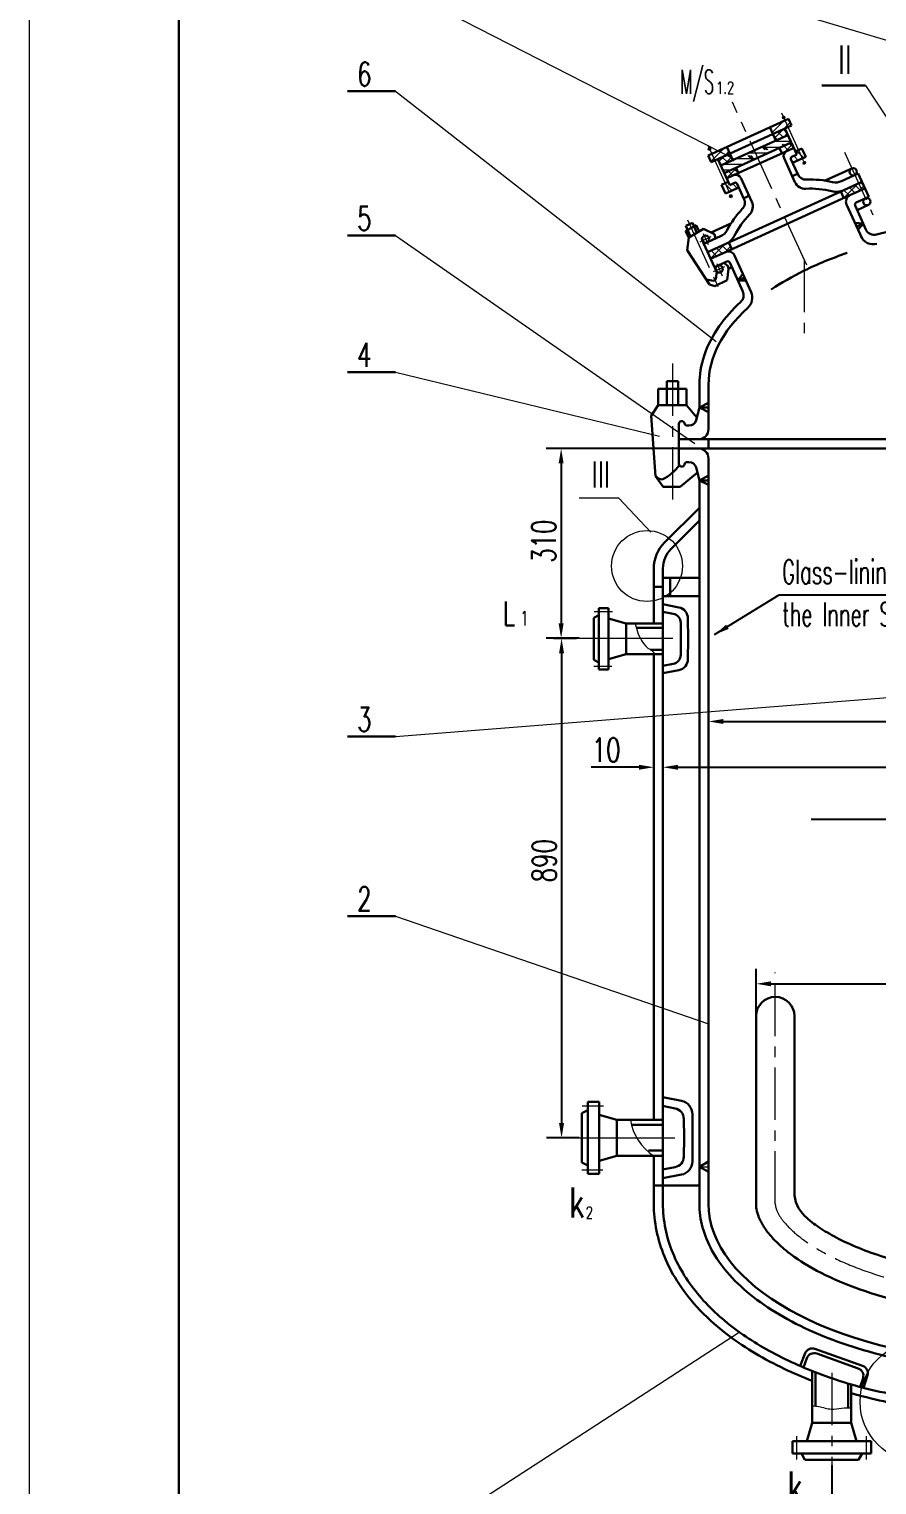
# Model space of a CAD drawing. Extents: x 0 to 594, y 0 to 841.
# Drawn here: x 0 to 141.7, y 453 to 696.2 of the extents above; entities that cross this region are included whole.
import ezdxf

# ---------------------------------------------------------------- set-up
doc = ezdxf.new("R2010")
doc.units = 0
doc.header["$LTSCALE"] = 7
doc.header["$MEASUREMENT"] = 0
for name, pattern in [('CENTER', [2, 1.25, -0.25, 0.25, -0.25]), ('CENTERX2', [101.6, 63.5, -12.7, 12.7, -12.7]), ('DASHED', [0.75, 0.5, -0.25])]:
    doc.linetypes.add(name, pattern=pattern)
doc.layers.get('0').update_dxf_attribs({"linetype": 'CONTINUOUS', "lineweight": 30})
doc.layers.get('DEFPOINTS').update_dxf_attribs({"color": 2, "linetype": 'DASHED', "lineweight": 13})
for name, color, linetype, lineweight in [('CEN', 1, 'CENTER', 13), ('DIM', 4, 'CONTINUOUS', 13), ('FULL', 7, 'CONTINUOUS', 30), ('MAIN', 7, 'CONTINUOUS', 30), ('THIN', 3, 'CONTINUOUS', 13), ('斜线', 6, 'CONTINUOUS', 13)]:
    doc.layers.add(name, color=color, linetype=linetype, lineweight=lineweight)
doc.styles.add('HZ3', font='romans.shx', dxfattribs={"width": 0.7, "height": 3, "bigfont": 'hztxt.shx'})
doc.styles.add('HZ4', font='romans.shx', dxfattribs={"width": 0.7, "height": 4, "bigfont": 'hztxt.shx'})
doc.styles.add('HZ5', font='romans.shx', dxfattribs={"width": 0.7, "height": 5, "bigfont": 'hztxt.shx'})
doc.styles.add('HZ6', font='romans.shx', dxfattribs={"width": 0.7, "height": 6, "bigfont": 'hztxt.shx'})
doc.styles.add('RMO3', font='romans.shx', dxfattribs={"width": 0.7, "height": 3})
doc.styles.add('RMO4', font='romans.shx', dxfattribs={"width": 0.7, "height": 4})
doc.styles.get("Standard").update_dxf_attribs({"font": 'SIMFANG.TTF', "width": 0.7, "height": 6})
doc.dimstyles.get("Standard").update_dxf_attribs({"dimtxt": 0.18, "dimasz": 0.18, "dimexe": 0.18, "dimexo": 0.0625, "dimgap": 0.09, "dimtad": 0, "dimtih": 1, "dimtoh": 1, "dimdec": 4, "dimzin": 0, "dimdsep": 46, "dimtxsty": 'Standard', "dimcen": 0.09, "dimadec": 0, "dimazin": 0, "dimtfac": 1, "dimtdec": 4, "dimtofl": 0, "dimtmove": 0, "dimatfit": 3, "dimfxl": 0, "dimtolj": 1, "dimtzin": 0, "dimarcsym": 0})

# ---------------------------------------------------------------- blocks, each defined once
blk = doc.blocks.new('*D29')
at = {"layer": 'DEFPOINTS', "color": 0}
for p in [(105.92, 580.74), (227.82, 580.74), (227.82, 572.91)]:
    blk.add_point(p, dxfattribs=at)
at = {"layer": 'DIM', "color": 0, "lineweight": -2}
for p, q in [((105.92, 580.68), (105.92, 570.41)), ((227.82, 580.68), (227.82, 570.41)), ((108.42, 572.91), (225.32, 572.91))]:
    blk.add_line(p, q, dxfattribs=at)
at = {"layer": 'DIM', "color": 0}
for points in [[(108.42, 573.32), (108.42, 572.49), (105.92, 572.91)], [(225.32, 573.32), (225.32, 572.49), (227.82, 572.91)]]:
    blk.add_solid(points, dxfattribs=at)
at = {"layer": 'DIM', "color": 0, "insert": (179.5, 575.81), "char_height": 4, "attachment_point": 5, "style": 'RMO4'}
blk.add_mtext('\\A1;%%c1600', dxfattribs=at)
blk = doc.blocks.new('*D30')
at = {"layer": 'DEFPOINTS', "color": 0}
for p in [(104.4, 572.91), (105.92, 573.58), (105.92, 572.91)]:
    blk.add_point(p, dxfattribs=at)
at = {"layer": 'DIM', "color": 0, "lineweight": -2}
for p, q in [((104.4, 572.97), (104.4, 575.41)), ((101.9, 572.91), (93.92, 572.91)), ((105.92, 573.52), (105.92, 570.41)), ((108.42, 572.91), (110.92, 572.91))]:
    blk.add_line(p, q, dxfattribs=at)
at = {"layer": 'DIM', "color": 0}
for points in [[(101.9, 573.32), (101.9, 572.49), (104.4, 572.91)], [(108.42, 573.32), (108.42, 572.49), (105.92, 572.91)]]:
    blk.add_solid(points, dxfattribs=at)
at = {"layer": 'DIM', "color": 0, "insert": (96.43, 575.81), "char_height": 4, "attachment_point": 5, "style": 'RMO4'}
blk.add_mtext('\\A1;10', dxfattribs=at)
blk = doc.blocks.new('*D32')
at = {"layer": 'DEFPOINTS', "color": 0}
for p in [(108.59, 626.17), (88.91, 594.45), (92, 594.45)]:
    blk.add_point(p, dxfattribs=at)
at = {"layer": 'DIM', "color": 0, "lineweight": -2}
for p, q in [((108.52, 626.17), (86.41, 626.17)), ((88.91, 623.67), (88.91, 596.95)), ((91.93, 594.45), (86.41, 594.45))]:
    blk.add_line(p, q, dxfattribs=at)
at = {"layer": 'DIM', "color": 0}
for points in [[(88.49, 623.67), (89.32, 623.67), (88.91, 626.17)], [(88.49, 596.95), (89.32, 596.95), (88.91, 594.45)]]:
    blk.add_solid(points, dxfattribs=at)
at = {"layer": 'DIM', "color": 0, "insert": (86.01, 610.67), "char_height": 4, "attachment_point": 5, "rotation": 90, "style": 'RMO4'}
blk.add_mtext('\\A1;310', dxfattribs=at)
blk = doc.blocks.new('*D53')
at = {"layer": 'DEFPOINTS', "color": 0}
for p in [(113.54, 582.01), (220.2, 582.01), (220.2, 580.56)]:
    blk.add_point(p, dxfattribs=at)
at = {"layer": 'DIM', "color": 0, "lineweight": -2}
for p, q in [((113.54, 581.94), (113.54, 578.06)), ((220.2, 581.94), (220.2, 578.06)), ((116.04, 580.56), (217.7, 580.56))]:
    blk.add_line(p, q, dxfattribs=at)
at = {"layer": 'DIM', "color": 0}
for points in [[(116.04, 580.97), (116.04, 580.14), (113.54, 580.56)], [(217.7, 580.97), (217.7, 580.14), (220.2, 580.56)]]:
    blk.add_solid(points, dxfattribs=at)
at = {"layer": 'DIM', "color": 0, "insert": (179.92, 583.46), "char_height": 4, "attachment_point": 5, "style": 'RMO4'}
blk.add_mtext('\\A1;%%c1450', dxfattribs=at)
blk = doc.blocks.new('*D56')
at = {"layer": 'DEFPOINTS', "color": 0}
for p in [(212.25, 536.73), (121.49, 527.95), (212.25, 527.95)]:
    blk.add_point(p, dxfattribs=at)
at = {"layer": 'DIM', "color": 0, "lineweight": -2}
for p, q in [((121.49, 528.02), (121.49, 539.23)), ((212.25, 528.02), (212.25, 539.23)), ((123.99, 536.73), (209.75, 536.73))]:
    blk.add_line(p, q, dxfattribs=at)
at = {"layer": 'DIM', "color": 0}
for points in [[(123.99, 537.14), (123.99, 536.31), (121.49, 536.73)], [(209.75, 537.14), (209.75, 536.31), (212.25, 536.73)]]:
    blk.add_solid(points, dxfattribs=at)
at = {"layer": 'DIM', "color": 0, "insert": (177.06, 539.63), "char_height": 4, "attachment_point": 5, "style": 'RMO4'}
blk.add_mtext('\\A1;1180', dxfattribs=at)
blk = doc.blocks.new('*D113')
at = {"layer": 'DEFPOINTS', "color": 0}
for p in [(87.56, 594.45), (88.98, 511), (92, 511)]:
    blk.add_point(p, dxfattribs=at)
at = {"layer": 'DIM', "color": 0, "lineweight": -2}
for p, q in [((87.62, 594.45), (91.48, 594.45)), ((88.98, 591.95), (88.98, 513.5)), ((91.93, 511), (86.48, 511))]:
    blk.add_line(p, q, dxfattribs=at)
at = {"layer": 'DIM', "color": 0}
for points in [[(88.56, 591.95), (89.4, 591.95), (88.98, 594.45)], [(88.56, 513.5), (89.4, 513.5), (88.98, 511)]]:
    blk.add_solid(points, dxfattribs=at)
at = {"layer": 'DIM', "color": 0, "insert": (86.08, 557.3), "char_height": 4, "attachment_point": 5, "rotation": 90, "style": 'RMO4'}
blk.add_mtext('\\A1;890', dxfattribs=at)
blk = doc.blocks.new('*D114')
at = {"layer": 'DEFPOINTS', "color": 0}
for p in [(134.12, 456.37), (166.87, 450.13), (134.12, 449.77)]:
    blk.add_point(p, dxfattribs=at)
at = {"layer": 'DIM', "color": 0, "lineweight": -2}
for p, q in [((134.12, 456.3), (134.12, 447.27)), ((166.87, 450.07), (166.87, 447.27)), ((164.37, 449.77), (136.62, 449.77))]:
    blk.add_line(p, q, dxfattribs=at)
at = {"layer": 'DIM', "color": 0}
for points in [[(136.62, 450.18), (136.62, 449.35), (134.12, 449.77)], [(164.37, 450.18), (164.37, 449.35), (166.87, 449.77)]]:
    blk.add_solid(points, dxfattribs=at)
at = {"layer": 'DIM', "color": 0, "insert": (151.86, 452.67), "char_height": 4, "attachment_point": 5, "style": 'RMO4'}
blk.add_mtext('\\A1;510', dxfattribs=at)

msp = doc.modelspace()

# ---------------------------------------------------------------- hatches: boundary and pattern name
at = {"layer": 'THIN'}
h = msp.add_hatch(dxfattribs=at)
h.set_pattern_fill('ANSI31', color=256, scale=7.619017, style=0)
h.set_pattern_definition([(45, (19.6307, 139.3823), (-0.6734323, 0.6734323), [])])
h.paths.add_polyline_path([(114.06215, 675.39005), (114.56768, 674.28077), (117.08936, 675.42997), (116.58383, 676.53925)])
h.paths.add_polyline_path([(114.06215, 675.39005), (113.47784, 675.12377), (113.98337, 674.01449), (114.56768, 674.28077)])
h.paths.add_polyline_path([(126.82137, 679.8651), (126.31585, 680.97438), (123.79416, 679.82518), (124.29969, 678.7159)])
h.paths.add_polyline_path([(126.82137, 679.8651), (127.40568, 680.13138), (126.90015, 681.24067), (126.31585, 680.97438)])
h = msp.add_hatch(dxfattribs=at)
h.set_pattern_fill('ANSI37', color=256, scale=7.619017, angle=90, style=0)
h.set_pattern_definition([(135, (19.6307, 139.3823), (-0.6734323, -0.6734323), []), (225, (19.6307, 139.3823), (0.6734323, -0.6734323), [])])
h.paths.add_polyline_path([(115.09265, 674.52001), (115.59818, 673.41073), (117.59489, 674.32068), (117.08936, 675.42997)])
h.paths.add_polyline_path([(124.80522, 677.60662), (126.80193, 678.51657), (126.2964, 679.62585), (124.29969, 678.7159)])
h.paths.add_polyline_path([(126.61032, 675.8504), (127.77507, 676.38121), (127.37065, 677.26863), (125.37394, 676.35868), (125.77836, 675.47125)])
h.paths.add_polyline_path([(116.1669, 672.16279), (116.57132, 671.27537), (117.73607, 671.80617), (118.56803, 672.18532), (118.16361, 673.07274)])
h.paths.add_polyline_path([(116.38242, 658.976), (117.42827, 659.45262), (116.92903, 660.56477), (116.43749, 660.34076), (113.93565, 659.2006), (114.44118, 658.09132)])
h.paths.add_polyline_path([(113.93565, 659.2006), (113.38101, 658.94784), (113.88654, 657.83856), (114.44118, 658.09132)])
h.paths.add_polyline_path([(139.12269, 669.33934), (138.61717, 670.44862), (136.13538, 669.3176), (135.63597, 669.09001), (136.1415, 667.98073), (137.18145, 668.45466)])
h.paths.add_polyline_path([(139.17181, 670.70138), (138.61717, 670.44862), (139.12269, 669.33934), (139.67734, 669.5921)])
h = msp.add_hatch(dxfattribs=at)
h.set_pattern_fill('CORK', color=256, scale=7.619017, style=0)
h.set_pattern_definition([(0, (19.6307, 139.3823), (0, 0.9523771), []), (135, (20.107, 138.906), (-1.904754, -1.904754), [1.346865, -1.346865]), (135, (20.345, 138.906), (-1.904754, -1.904754), [1.346865, -1.346865]), (135, (20.583, 138.906), (-1.904754, -1.904754), [1.346865, -1.346865])])
h.paths.add_polyline_path([(115.59818, 673.41073), (116.1669, 672.16279), (127.37065, 677.26863), (126.80193, 678.51657)])
h = msp.add_hatch(dxfattribs=at)
h.set_pattern_fill('ANSI31', color=256, scale=7.619017, angle=90, style=0)
h.set_pattern_definition([(135, (19.6307, 139.3823), (-0.6734323, -0.6734323), [])])
h.paths.add_polyline_path([(117.07685, 670.16608), (116.83912, 670.68774), (116.31415, 670.44849), (116.9617, 669.02756), (118.59596, 669.77233), (118.31252, 670.39429, 0.414213562), (117.90881, 670.54523)])
h.paths.add_polyline_path([(116.3774, 668.76127), (116.9617, 669.02756), (116.31415, 670.44849), (115.72984, 670.18221)])
h.paths.add_polyline_path([(129.2154, 674.61189), (128.56784, 676.03282), (128.04287, 675.79358), (128.2806, 675.27192), (127.44864, 674.89278, 0.414213562), (127.2977, 674.48907), (127.58114, 673.86711)])
h.paths.add_polyline_path([(129.15215, 676.2991), (128.56784, 676.03282), (129.2154, 674.61189), (129.79971, 674.87817)])

# ---------------------------------------------------------------- linework, layer by layer
msp.add_line((104.39546, 503.04348), (112.01448, 503.04348))
at = {"layer": 'CEN'}
for p, q in [((129.94146, 656.78239), (117.53711, 684.00125)), ((125.73529, 682.2483), (129.66856, 673.61753)), ((113.3998, 676.84344), (117.41486, 668.0332)), ((136.23913, 675.66674), (141.01225, 665.19309)), ((110.03738, 664.36819), (115.44371, 652.50508)), ((112.12216, 660.69468), (113.96541, 661.58209)), ((112.63217, 662.06438), (113.45891, 660.24325)), ((114.90216, 657.06408), (115.84273, 654.99221)), ((129.53822, 657.66722), (129.53822, 644.4315)), ((114.39704, 655.70292), (116.24029, 656.59032)), ((107.50116, 640.37165), (107.50116, 616.68725)), ((124.69257, 499.99587), (124.69257, 538.61308)), ((134.12442, 471.72852), (134.12442, 455.86616))]:
    msp.add_line(p, q, dxfattribs=at)
at = {"layer": 'CEN', "linetype": 'CENTERX2'}
for p, q in [((94.43424, 598.90842), (97.48837, 598.90842)), ((91.93346, 594.454), (107.55442, 594.454)), ((94.38193, 589.79744), (97.38376, 589.79744)), ((92.42973, 516.33794), (96.01691, 516.33794)), ((89.5659, 511.00087), (107.91322, 511.00087)), ((92.3683, 505.6368), (95.89404, 505.6368)), ((128.29342, 457.23907), (128.29342, 461.15823)), ((139.95543, 457.23907), (139.95543, 461.15823))]:
    msp.add_line(p, q, dxfattribs=at)
at = {"layer": 'CEN'}
msp.add_open_spline([(124.69257, 499.99587), (124.69257, 499.86471), (124.70179, 499.74858), (124.74135, 499.51914), (124.76258, 499.42202), (124.81953, 499.21503), (124.85574, 499.10276), (125.044, 498.60881), (125.28601, 498.12636), (126.10786, 496.96457), (126.68906, 496.28678), (128.24967, 494.83028), (129.225, 494.05522), (131.56271, 492.49733), (132.91915, 491.71698), (135.97275, 490.22084), (137.66767, 489.50422), (141.33466, 488.18539), (143.30872, 487.58168), (148.74086, 486.19546), (152.37238, 485.5304), (157.91246, 484.89022), (159.71477, 484.73565), (161.53157, 484.63338)], degree=3, knots=[0, 0, 0, 0, 0.08558781, 0.08558781, 0.136875779, 0.136875779, 0.188163749, 0.188163749, 0.339965739, 0.339965739, 0.49176773, 0.49176773, 0.643569721, 0.643569721, 0.795371712, 0.795371712, 0.947173702, 0.947173702, 1.098975693, 1.098975693, 1.34362973, 1.34362973, 1.458684934, 1.458684934, 1.458684934, 1.458684934], dxfattribs=at)
at = {"layer": 'DIM'}
for p, q in [((98.53119, 617.85981), (91.91243, 617.85981)), ((103.88924, 612.19224), (98.53119, 617.85981)), ((112.01448, 506.17746), (113.53828, 506.17746))]:
    msp.add_line(p, q, dxfattribs=at)
for centre, radius in [((103.25888, 606.52467), 5.92061), ((148.97684, 466.89392), 10.11085)]:
    msp.add_circle(centre, radius, dxfattribs=at)
msp.add_open_spline([(130.84673, 466.20936), (131.22342, 466.21569), (132.30182, 466.1475), (133.91057, 465.46829), (135.73993, 465.91968), (136.85949, 465.90696), (137.40211, 465.88271)], degree=3, knots=[2.222359072, 2.222359072, 2.222359072, 2.222359072, 3.357072642, 5.489444671, 7.220328769, 8.848038967, 8.848038967, 8.848038967, 8.848038967], dxfattribs=at)
at = {"layer": 'FULL'}
for p, q in [((25, 831), (25, 10)), ((132.48644, 686.79212), (139.80072, 686.79212)), ((53.23144, 685.83101), (61.23144, 685.83101)), ((113.47784, 675.12377), (126.90015, 681.24067)), ((126.36689, 681.35092), (125.82042, 681.57295)), ((126.0032, 681.20491), (126.20141, 681.73434)), ((126.90015, 681.24067), (127.40568, 680.13138)), ((113.98337, 674.01449), (127.40568, 680.13138)), ((123.79416, 679.82518), (124.80522, 677.60662)), ((126.2964, 679.62585), (128.2806, 675.27192)), ((113.95456, 676.10829), (113.42497, 676.30604)), ((113.60577, 675.9296), (113.79671, 676.48769)), ((115.59818, 673.41073), (126.80193, 678.51657)), ((116.1669, 672.16279), (127.37065, 677.26863)), ((116.58383, 676.53925), (117.59489, 674.32068)), ((125.37394, 676.35868), (125.77836, 675.47125)), ((126.61032, 675.8504), (127.77507, 676.38121)), ((129.15215, 676.2991), (128.04287, 675.79358)), ((129.15215, 676.2991), (129.79971, 674.87817)), ((113.47784, 675.12377), (113.98337, 674.01449)), ((115.09265, 674.52001), (117.07685, 670.16608)), ((117.73607, 671.80617), (126.61032, 675.8504)), ((126.15751, 674.63929), (127.97111, 670.65971)), ((127.2977, 674.48907), (128.44631, 671.96867)), ((127.44864, 674.89278), (128.2806, 675.27192)), ((129.79971, 674.87817), (127.58114, 673.86711)), ((129.27772, 674.01067), (129.80732, 673.81292)), ((129.62652, 674.18936), (129.43557, 673.63127)), ((116.57132, 671.27537), (117.73607, 671.80617)), ((118.16361, 673.07274), (118.56803, 672.18532)), ((118.94718, 671.35336), (120.76434, 667.36596)), ((127.51611, 671.65812), (128.40353, 672.06254)), ((133.02121, 670.91264), (137.47973, 672.9445)), ((135.7439, 670.81378), (138.5399, 672.08799)), ((138.5399, 672.08799), (140.30925, 668.2055)), ((115.72984, 670.18221), (116.83912, 670.68774)), ((115.72984, 670.18221), (116.3774, 668.76127)), ((116.3774, 668.76127), (118.59596, 669.77233)), ((116.43749, 660.34076), (136.13538, 669.3176)), ((117.07685, 670.16608), (117.90881, 670.54523)), ((118.31252, 670.39429), (119.46481, 667.86582)), ((135.63597, 669.09001), (136.1415, 667.98073)), ((136.13538, 669.3176), (139.17181, 670.70138)), ((137.18145, 668.45466), (139.67734, 669.5921)), ((116.38242, 658.976), (137.18145, 668.45466)), ((117.01087, 668.44008), (117.55734, 668.21805)), ((117.37456, 668.58609), (117.17636, 668.05666)), ((119.41835, 667.96776), (120.30578, 668.37218)), ((136.61543, 666.94078), (139.21237, 661.24232)), ((138.04067, 666.75301), (139.82677, 662.7421)), ((138.22934, 667.25763), (140.30925, 668.2055)), ((138.38162, 665.98737), (140.26013, 666.84345)), ((53.23144, 661.73074), (61.23144, 661.73074)), ((109.71536, 662.45172), (111.45966, 663.4476)), ((110.25826, 661.4158), (109.71536, 662.45172)), ((109.75751, 663.33771), (110.86729, 663.84591)), ((109.75751, 663.33771), (110.53903, 661.58081)), ((112.67512, 662.83625), (110.25826, 661.4158)), ((110.86729, 663.84591), (111.59801, 662.2032)), ((111.97231, 662.42319), (111.45966, 663.4476)), ((114.52331, 661.98398), (112.67512, 662.83625)), ((112.7491, 660.33444), (115.56514, 661.61779)), ((113.97941, 662.23479), (117.27678, 663.73749)), ((114.69315, 661.2204), (114.52331, 661.98398)), ((139.42865, 663.76447), (138.03481, 663.87246)), ((138.29782, 663.24912), (139.38114, 663.74282)), ((139.42865, 663.76447), (138.31875, 663.25866)), ((139.42865, 663.76447), (138.55153, 662.75546)), ((110.25826, 661.4158), (109.97392, 659.28512)), ((109.97392, 659.28512), (113.68797, 653.54321)), ((112.53195, 661.12009), (112.76315, 660.24228)), ((112.7491, 660.33444), (114.51845, 656.45196)), ((113.38101, 658.94784), (116.43749, 660.34076)), ((116.92903, 660.56477), (117.42827, 659.45262)), ((113.88654, 657.83856), (116.38242, 658.976)), ((114.51845, 656.45196), (116.59835, 657.39982)), ((116.07894, 657.16311), (116.76358, 656.67451)), ((116.87857, 656.17664), (116.76358, 656.67451)), ((117.10298, 657.21115), (119.26208, 652.38175)), ((117.8963, 658.40998), (120.64174, 652.294)), ((113.12371, 654.41555), (114.38158, 654.14381)), ((114.38158, 654.14381), (114.7515, 654.37482)), ((114.47406, 656.54624), (114.9827, 655.62223)), ((114.61278, 653.26601), (116.64737, 654.28242)), ((114.7515, 654.37482), (114.93647, 655.80703)), ((116.64737, 654.28242), (116.87857, 656.17664)), ((116.87623, 656.18679), (117.44505, 656.44602)), ((118.44786, 654.20298), (119.28079, 655.32576)), ((118.44786, 654.20298), (119.55775, 654.70879)), ((113.68797, 653.54321), (114.61278, 653.26601)), ((118.44786, 654.20298), (119.78481, 654.20298)), ((53.23144, 638.9308), (61.23144, 638.9308)), ((108.44936, 637.4111), (106.55296, 637.4111)), ((106.55296, 637.4111), (106.55296, 633.38475)), ((108.44936, 637.4111), (108.44936, 633.38475)), ((109.87166, 636.10846), (105.13066, 636.10846)), ((105.13066, 636.10846), (105.13066, 633.38475)), ((109.87166, 636.10846), (109.87166, 633.38475)), ((112.01448, 636.8408), (112.01448, 633.03129)), ((113.53828, 636.8408), (113.53828, 629.37416)), ((105.13066, 633.38475), (103.94541, 631.60842)), ((109.87166, 633.38475), (105.13066, 633.38475)), ((109.87166, 633.38475), (111.53101, 631.37158)), ((112.01448, 633.03129), (111.45528, 630.89414)), ((112.01448, 633.03129), (113.53828, 633.77824)), ((112.01448, 633.03129), (113.53828, 633.03129)), ((112.01448, 633.03129), (113.53828, 632.24493)), ((112.01448, 633.03129), (113.53828, 633.03129)), ((103.94541, 631.60842), (104.65656, 621.54255)), ((108.58592, 630.28844), (108.58592, 623.58371)), ((109.04306, 630.74558), (109.05585, 630.74558)), ((109.95734, 629.98368), (110.27594, 629.98368)), ((108.58592, 627.69798), (111.8621, 627.69798)), ((163.6714, 627.69798), (111.8621, 627.69798)), ((113.53828, 627.69798), (113.53828, 626.17417)), ((108.58592, 626.17417), (111.8621, 626.17417)), ((111.8621, 626.17417), (163.6714, 626.17417)), ((109.04306, 623.12657), (109.05585, 623.12657)), ((109.95734, 623.88847), (110.27594, 623.88847)), ((109.95734, 623.88847), (110.27594, 623.88847)), ((112.01448, 620.84086), (111.45528, 622.97801)), ((113.53828, 624.49799), (113.53828, 499.99587)), ((104.65656, 621.54255), (105.96034, 619.76622)), ((108.80494, 619.76622), (111.67525, 622.1373)), ((112.01448, 620.84086), (113.53828, 621.62722)), ((112.01448, 620.84086), (112.01448, 499.99587)), ((112.01448, 620.84086), (113.53828, 620.84086)), ((112.01448, 620.84086), (113.53828, 620.84086)), ((112.01448, 620.84086), (113.53828, 620.09391)), ((112.01448, 620.84086), (113.53828, 620.84086)), ((105.96034, 619.76622), (108.80494, 619.76622)), ((112.01448, 616.26945), (106.18071, 610.43568)), ((112.01448, 614.11447), (107.2582, 609.35819)), ((106.20897, 610.46395), (106.18071, 610.43568)), ((104.39546, 606.12571), (104.39546, 596.91867)), ((105.91926, 606.12571), (105.91926, 499.99587)), ((105.91926, 604.55249), (112.01448, 604.55249)), ((107.13831, 604.55249), (107.13831, 601.50488)), ((104.39546, 603.02868), (105.91926, 603.02868)), ((105.91926, 601.50488), (112.01448, 601.50488)), ((95.21882, 599.48441), (95.21882, 589.24445)), ((95.21882, 599.48441), (96.82796, 599.48441)), ((96.82796, 599.48441), (96.82796, 589.24445)), ((105.88297, 598.89214), (107.65901, 598.54357)), ((105.91926, 600.12732), (108.57047, 599.60698)), ((94.38706, 597.87527), (94.38706, 590.85358)), ((105.95121, 596.91867), (101.30879, 596.91867)), ((108.88935, 597.04829), (108.92564, 594.36443)), ((110.10839, 597.73789), (110.14468, 594.36443)), ((108.88935, 591.68056), (108.92564, 594.36443)), ((110.10839, 590.99097), (110.14468, 594.36443)), ((104.39546, 591.81018), (104.39546, 527.72705)), ((95.21882, 589.24445), (96.82796, 589.24445)), ((95.21882, 589.24445), (96.82796, 589.24445)), ((105.88297, 589.83671), (107.65901, 590.18528)), ((105.91926, 588.60154), (108.57047, 589.12187)), ((53.23144, 578.03753), (61.23144, 578.03753)), ((53.23144, 548.04637), (61.23144, 548.04637)), ((121.49257, 499.99587), (121.49257, 531.33846)), ((127.89257, 519.79136), (127.89257, 531.33846)), ((104.39546, 527.72705), (104.39546, 514.00091)), ((127.89257, 501.92468), (127.89257, 519.79136)), ((93.35125, 517.01445), (95.24123, 517.01445)), ((93.35125, 517.01445), (93.35125, 504.98729)), ((95.24123, 517.01445), (95.24123, 504.98729)), ((105.87664, 516.31882), (107.96265, 515.90941)), ((105.91926, 517.76957), (109.03319, 517.15842)), ((92.37432, 515.12447), (92.37432, 506.87727)), ((109.40772, 514.15316), (109.45035, 511.00087)), ((110.83952, 514.96311), (110.88215, 511.00087)), ((109.40772, 507.84859), (109.45035, 511.00087)), ((110.83952, 507.03863), (110.88215, 511.00087)), ((104.39546, 508.00083), (104.39546, 499.99587)), ((105.87664, 505.68293), (107.96265, 506.09233)), ((112.01448, 506.17746), (113.53828, 507.01789)), ((112.01448, 506.17746), (113.53828, 505.33988)), ((93.35125, 504.98729), (95.24123, 504.98729)), ((93.35125, 504.98729), (95.24123, 504.98729)), ((105.91926, 504.23217), (109.03319, 504.84332)), ((140.69455, 460.31077), (127.5543, 460.31077)), ((127.5543, 458.24587), (127.5543, 460.31077)), ((127.5543, 458.24587), (127.5543, 460.31077)), ((140.69455, 458.24587), (140.69455, 460.31077)), ((140.69455, 458.24587), (127.5543, 458.24587)), ((138.62965, 457.17852), (129.61919, 457.17852))]:
    msp.add_line(p, q, dxfattribs=at)
at = {"layer": 'FULL', "linetype": 'Continuous'}
for p, q in [((95.21882, 598.31413), (94.38706, 597.87527)), ((96.82796, 594.36443), (96.82796, 598.53355)), ((96.82796, 597.75688), (99.77805, 596.91867)), ((99.77805, 596.91867), (105.95121, 596.91867)), ((99.77805, 596.91867), (99.77805, 591.81018)), ((101.45657, 596.18724), (105.95121, 596.18724)), ((96.82796, 590.97197), (99.77805, 591.81018)), ((99.77805, 591.81018), (105.95121, 591.81018)), ((103.87137, 592.54161), (105.95121, 592.54161)), ((95.21882, 590.41473), (94.38706, 590.85358)), ((93.35125, 515.63992), (92.37432, 515.12447)), ((95.24123, 511.00087), (95.24123, 515.89764)), ((95.24123, 514.83913), (98.19133, 514.00091)), ((98.19133, 514.00091), (105.95679, 514.00091)), ((98.19133, 514.00091), (98.19133, 508.00083)), ((100.67768, 513.14183), (105.95679, 513.14183)), ((103.51395, 508.85991), (105.95679, 508.85991)), ((93.35125, 506.36182), (92.37432, 506.87727)), ((95.24123, 507.16262), (98.19133, 508.00083)), ((98.19133, 508.00083), (105.95679, 508.00083)), ((130.84673, 463.3615), (130.84673, 472.03047)), ((131.39033, 466.19584), (131.39033, 471.83628)), ((136.85851, 465.8991), (136.85851, 469.94894)), ((137.40211, 463.3615), (137.40211, 469.76817)), ((129.97993, 460.31077), (130.84673, 463.3615)), ((130.84673, 463.3615), (137.40211, 463.3615)), ((138.26892, 460.31077), (137.40211, 463.3615)), ((134.12442, 460.31077), (139.47438, 460.31077)), ((129.05604, 458.24587), (129.61919, 457.17852)), ((139.19281, 458.24587), (138.62965, 457.17852))]:
    msp.add_line(p, q, dxfattribs=at)
at = {"layer": 'FULL'}
for centre in [(137.73249, 672.38986), (140.00737, 667.3981), (113.05097, 661.14185), (115.32585, 656.15008)]:
    msp.add_circle(centre, 0.60952, dxfattribs=at)
for centre, radius, start, end in [((126.98947, 675.01844), 0.91428, 114.5, 204.5), ((127.57502, 674.61546), 0.30476, 114.5, 204.5), ((118.11522, 670.97421), 0.91428, 24.5, 114.5), ((129.83292, 672.60058), 1.5238, 204.5, 272.6315195), ((118.0352, 670.26791), 0.30476, 24.5, 114.5), ((129.70436, 671.44959), 1.90475, 204.5, 273.2736697), ((130.62795, 655.30259), 14.26864, 75.814322, 93.2736697), ((130.62795, 655.30259), 15.79244, 76.6699848, 92.6315195), ((134.87156, 672.09081), 3.04761, 255.814322, 294.5), ((134.79604, 672.89368), 2.28571, 256.6699848, 294.5), ((118.07821, 667.23391), 1.5238, 316.4470649, 24.5), ((119.03108, 666.57608), 1.90475, 315.8100969, 24.5), ((137.65538, 667.41471), 1.14285, 114.5, 204.5), ((138.38732, 666.91098), 0.38095, 114.5, 204.5), ((130.62795, 655.30259), 15.79244, 136.4470649, 152.3300152), ((130.62795, 655.30259), 14.26864, 135.8100969, 153.185678), ((114.61727, 663.69769), 2.28571, 294.5, 332.3300152), ((115.17366, 663.11396), 3.04761, 294.5, 333.185678), ((141.08553, 662.55218), 2.28571, 204.5, 285.0017981), ((141.21337, 663.37401), 1.5238, 204.5, 284.7733546), ((116.85635, 657.93605), 1.14285, 24.5, 114.5), ((116.75633, 657.05317), 0.38095, 24.5, 114.5), ((117.87548, 651.74984), 1.5238, 312.7913353, 24.5), ((118.56184, 651.34613), 2.28571, 312.3731749, 24.5), ((109.04306, 630.28844), 0.45714, 90, 180), ((109.05585, 630.28844), 0.45714, 9.5940682, 90), ((109.95734, 630.44082), 0.45714, 189.5940682, 270), ((110.27594, 631.20272), 1.21904, 270, 345.3368871), ((111.8621, 629.37416), 1.67618, 270, 0), ((111.8621, 624.49799), 1.67618, 0, 90), ((101.90199, 628.45686), 8.46124, 297.5313469, 323.3570735), ((109.04306, 623.58371), 0.45714, 180, 270), ((109.05585, 623.58371), 0.45714, 270, 350.4059318), ((109.95734, 623.43133), 0.45714, 90, 170.4059318), ((110.27594, 622.66943), 1.21904, 14.6631129, 90), ((110.27594, 622.66943), 1.21904, 14.6631129, 90), ((106.11874, 622.99617), 2.06514, 226.1924289, 261.4877363), ((110.49067, 606.12571), 6.09521, 135, 180), ((110.49067, 606.12571), 4.57141, 135, 180), ((107.36554, 597.04829), 1.5238, 0, 78.8961255), ((108.20363, 597.73789), 1.90475, 0, 78.8961255), ((107.36554, 591.68056), 1.5238, 281.1038745, 0), ((108.20363, 590.99097), 1.90475, 281.1038745, 0), ((124.69257, 531.33846), 3.2, 0, 180), ((107.61796, 514.15316), 1.78976, 0, 78.8961255), ((108.60233, 514.96311), 2.2372, 0, 78.8961255), ((107.61796, 507.84859), 1.78976, 281.1038745, 0), ((108.60233, 507.03863), 2.2372, 281.1038745, 0), ((133.37828, 501.92468), 5.48571, 180, 226.8372515)]:
    msp.add_arc(centre, radius, start, end, dxfattribs=at)
for centre, major_axis, start_param, end_param in [((166.8714, 636.8408), (-53.33312, 0), 5.313799229, 5.487786477), ((166.8714, 636.8408), (-53.33312, 0), 5.487786477, 5.645246264), ((166.8714, 636.8408), (-53.33312, 0), 5.781813548, 6.283185307), ((166.8714, 499.99587), (53.33312, 0), 3.141592654, 4.600277588)]:
    msp.add_ellipse(centre, major_axis=major_axis, ratio=0.5, start_param=start_param, end_param=end_param, dxfattribs=at)
for points, knots in [([(159.28394, 664.76336), (155.8747, 664.52168), (152.50992, 664.1176), (146.62297, 663.10407), (144.06464, 662.55003), (141.60193, 661.90058)], [4.8531030299, 4.8531030299, 4.8531030299, 4.8531030299, 5.0440051509, 5.0440051509, 5.1977510277, 5.1977510277, 5.1977510277, 5.1977510277]), ([(118.91065, 650.63163), (117.52083, 649.34503), (116.31986, 647.99303), (114.21332, 645.00552), (113.36218, 643.3549), (112.28123, 640.0793), (112.01448, 638.46049), (112.01448, 636.8408)], [5.787954856, 5.787954856, 5.787954856, 5.787954856, 5.9442340461, 5.9442340461, 6.1196584234, 6.1196584234, 6.2831853072, 6.2831853072, 6.2831853072, 6.2831853072]), ([(104.39546, 499.99587), (104.39546, 498.47799), (104.55039, 496.96285), (105.15285, 493.99774), (105.59919, 492.55124), (106.74123, 489.76981), (107.43605, 488.4355), (109.35519, 485.37389), (110.67873, 483.70884), (113.63856, 480.61548), (115.27773, 479.18562), (119.79433, 475.80622), (122.86017, 474.00017), (127.68692, 471.70415), (129.24322, 471.03533), (130.84673, 470.4126)], [0, 0, 0, 0, 0.1012413505, 0.1012413505, 0.202482701, 0.202482701, 0.3037240515, 0.3037240515, 0.4463748445, 0.4463748445, 0.5890256375, 0.5890256375, 0.8103283094, 0.8103283094, 0.9104268211, 0.9104268211, 0.9104268211, 0.9104268211]), ([(105.91926, 499.99587), (105.91926, 498.58758), (106.06245, 497.17971), (106.62038, 494.42219), (107.03453, 493.07298), (108.09843, 490.47072), (108.74767, 489.2175), (110.24371, 486.82027), (111.09037, 485.6759), (113.84662, 482.44594), (115.99317, 480.51204), (120.79725, 477.00866), (123.45731, 475.43833), (129.20575, 472.63991), (132.2949, 471.41237), (138.81126, 469.30416), (142.23851, 468.42393), (147.23956, 467.71231), (147.31643, 467.70127), (147.39221, 467.69028)], [0, 0, 0, 0, 0.100820874, 0.100820874, 0.201641747, 0.201641747, 0.302462621, 0.302462621, 0.403283495, 0.403283495, 0.601021207, 0.601021207, 0.798758919, 0.798758919, 0.996496631, 0.996496631, 1.194234344, 1.194234344, 1.197363179, 1.197363179, 1.197363179, 1.197363179]), ([(112.01448, 499.99587), (112.01448, 498.66854), (112.19325, 497.34154), (112.89716, 494.73098), (113.42178, 493.44761), (114.7919, 490.95311), (115.63716, 489.7417), (118.85251, 485.96062), (121.81525, 483.56744), (128.93894, 479.35671), (133.10167, 477.53971), (142.27771, 474.60791), (147.29014, 473.49412), (154.87638, 472.45032), (157.28228, 472.20614), (159.70939, 472.04411)], [0, 0, 0, 0, 0.134010335, 0.134010335, 0.26802067, 0.26802067, 0.402031005, 0.402031005, 0.702107304, 0.702107304, 1.002183602, 1.002183602, 1.302259901, 1.302259901, 1.438019491, 1.438019491, 1.438019491, 1.438019491]), ([(121.49257, 499.99587), (121.49257, 499.58869), (121.53707, 499.18075), (121.73665, 498.3057), (121.89285, 497.83796), (122.36329, 496.82004), (122.67833, 496.27038), (123.50537, 495.10375), (124.01744, 494.48744), (125.25534, 493.2197), (125.98095, 492.5686), (128.15989, 490.86036), (129.78626, 489.80293), (133.53498, 487.79765), (135.65637, 486.84954), (140.29886, 485.13853), (142.81965, 484.37534), (148.15199, 483.08327), (150.96341, 482.55423), (156.30854, 481.82225), (158.817, 481.58112), (161.35172, 481.43843)], [0, 0, 0, 0, 0.113546372, 0.113546372, 0.227092745, 0.227092745, 0.340639117, 0.340639117, 0.45418549, 0.45418549, 0.567731862, 0.567731862, 0.751665289, 0.751665289, 0.935598715, 0.935598715, 1.119532141, 1.119532141, 1.303465568, 1.303465568, 1.458684934, 1.458684934, 1.458684934, 1.458684934]), ([(129.62565, 497.92333), (129.98187, 497.58925), (130.40186, 497.22974), (131.58925, 496.31385), (132.44028, 495.73427), (134.39487, 494.57432), (135.49902, 493.99388), (137.94576, 492.86562), (139.2833, 492.31974), (142.15435, 491.29574), (143.68985, 490.81641), (148.38227, 489.55153), (151.75012, 488.88489), (157.06107, 488.19247), (158.89314, 488.01211), (160.74501, 487.88792)], [0.4896140454, 0.4896140454, 0.4896140454, 0.4896140454, 0.5750217538, 0.5750217538, 0.700382251, 0.700382251, 0.8257427481, 0.8257427481, 0.9511032453, 0.9511032453, 1.0764637425, 1.0764637425, 1.315695091, 1.315695091, 1.4375286814, 1.4375286814, 1.4375286814, 1.4375286814])]:
    msp.add_open_spline(points, degree=3, knots=knots, dxfattribs=at)
msp.add_open_spline([(137.40211, 468.3229), (142.32814, 466.96599), (145.09705, 466.49083), (147.39221, 466.08127)], degree=3, dxfattribs=at)
at = {"layer": 'MAIN'}
for p, q in [((128.8374, 472.88593), (129.7055, 475.02491)), ((131.32509, 475.75118), (139.29485, 472.91262)), ((131.6178, 474.93951), (138.56377, 472.47081)), ((129.40066, 472.64406), (129.98898, 474.18745)), ((139.3566, 470.87181), (138.8785, 469.37254)), ((140.09174, 471.32949), (139.4494, 469.22299))]:
    msp.add_line(p, q, dxfattribs=at)
for centre, start, end in [((130.89454, 474.54234), 70.3958049, 157.9101579), ((131.18805, 473.73038), 70.4340418, 159.1337178), ((138.13403, 471.26168), 342.3131485, 70.4340418), ((138.8643, 471.70378), 343.0418188, 70.3958049)]:
    msp.add_arc(centre, 1.28323, start, end, dxfattribs=at)
at = {"layer": 'THIN'}
for p, q in [((0, 841), (0, 0)), ((139.80072, 686.79212), (146.81876, 676.14923))]:
    msp.add_line(p, q, dxfattribs=at)
at = {"layer": 'THIN', "linetype": 'Continuous'}
for centre, radius, start, end in [((108.61733, 598.0146), 7.39025, 188.5280909, 226.2365721), ((103.17706, 591.23145), 1.48276, 22.0122842, 77.197645), ((109.08823, 515.28812), 8.68008, 188.5280909, 237.0917173)]:
    msp.add_arc(centre, radius, start, end, dxfattribs=at)
at = {"layer": '斜线'}
for p, q in [((61.23144, 718.89773), (165.24252, 687.83521)), ((61.23144, 703.46197), (117.98312, 674.43737)), ((61.23144, 685.83101), (114.82405, 644.05701)), ((61.23144, 661.73074), (111.2701, 627.01307)), ((61.23144, 638.9308), (105.34684, 628.19672)), ((61.23144, 578.03753), (166.50769, 586.37441)), ((61.23144, 548.04637), (113.53828, 530.06076)), ((61.23144, 441.29473), (118.67769, 478.55604))]:
    msp.add_line(p, q, dxfattribs=at)

# ---------------------------------------------------------------- texts
at = {"layer": 'DIM'}
for s, height, style, width, p in [('6', 4, 'RMO4', 0.7, (54.82521, 686.69724)), ('M/S', 4, 'RMO4', 0.5, (108.81184, 685.43921)), ('1.2', 2, 'RMO3', 0.7, (114.81544, 685.43921)), ('5', 4, 'RMO4', 0.7, (54.82521, 662.59697)), ('4', 4, 'RMO4', 0.7, (54.82521, 639.79702)), ('Ⅲ', 5, 'HZ5', 0.7, (93.80351, 619.11927)), ('Glass-lining on', 4, 'HZ4', 0.6, (125.85226, 603.55673)), ('L', 4, 'RMO4', 0.7, (79.20026, 596.61073)), ('1', 2.4, 'RMO4', 0.7, (82.05734, 596.57344)), ('the Inner Surface', 4, 'HZ4', 0.6, (125.85226, 596.4541)), ('3', 4, 'RMO4', 0.7, (54.82521, 578.90376)), ('2', 4, 'RMO4', 0.7, (54.82521, 548.9126)), ('k', 5, 'HZ5', 0.7, (90.26105, 497.70081)), ('2', 2, 'HZ3', 0.7, (93.03698, 497.49506)), ('k', 5, 'HZ5', 0.7, (126.72731, 450.25072))]:
    msp.add_text(s, height=height, dxfattribs=dict(at, style=style, width=width)).set_placement(p)
at = {"layer": 'FULL', "style": 'HZ6', "width": 0.7}
msp.add_text('Ⅱ', height=5.48571, dxfattribs=at).set_placement((134.4233, 688.19221))

# ---------------------------------------------------------------- dimensions: what is measured, and where the dimension line sits
at = {"layer": 'DIM'}
for base, p1, p2, angle, text, picture, middle in [((88.90624, 594.454), (108.58592, 626.17417), (91.99596, 594.454), 270, '310', '*D32', (88.90624, 610.66716)), ((88.97994, 511.00087), (87.56064, 594.454), (91.99596, 511.00087), 90, '890', '*D113', (88.97994, 557.30498))]:
    dim = msp.add_linear_dim(base=base, p1=p1, p2=p2, angle=angle, text=text, dimstyle='Standard', override={"dimasz": 2.5, "dimexe": 2.5, "dimgap": 0.9, "dimtad": 1, "dimtih": 0, "dimtoh": 0, "dimdec": 0, "dimtxsty": 'RMO4', "dimtfac": 2}, dxfattribs=at)
    dim.commit()
    dim.dimension.update_dxf_attribs({"geometry": picture, "text_midpoint": middle, "dimtype": 160})
for base, p1, p2, text, picture, middle in [((220.20452, 580.55738), (113.53828, 582.00605), (220.20452, 582.00608), '%%c1450', '*D53', (179.91904, 580.55738)), ((227.82354, 572.90509), (105.91926, 580.73802), (227.82354, 580.73802), '%%c1600', '*D29', (179.49986, 572.90509)), ((105.91926, 572.90509), (104.39546, 572.90509), (105.91926, 573.58026), '10', '*D30', (96.42879, 572.90509)), ((212.25024, 536.72743), (121.49257, 527.95309), (212.25024, 527.95309), '1180', '*D56', (177.06189, 536.72743)), ((134.12442, 449.76618), (166.8714, 450.13327), (134.12442, 456.36565), '510', '*D114', (151.85821, 449.76618))]:
    dim = msp.add_linear_dim(base=base, p1=p1, p2=p2, text=text, dimstyle='Standard', override={"dimasz": 2.5, "dimexe": 2.5, "dimgap": 0.9, "dimtad": 1, "dimtih": 0, "dimtoh": 0, "dimdec": 0, "dimtxsty": 'RMO4', "dimtfac": 2}, dxfattribs=at)
    dim.commit()
    dim.dimension.update_dxf_attribs({"geometry": picture, "text_midpoint": middle, "dimtype": 160})

# ---------------------------------------------------------------- leaders
for points in [[(114.55772, 595.05834), (125.34329, 601.70749), (145.76703, 601.70749)], [(244.93043, 564.16238), (130.66978, 564.16238)]]:
    msp.add_leader(points, dimstyle='Standard', override={"dimasz": 2.5, "dimexe": 2.5, "dimgap": 0.9, "dimtad": 1, "dimtih": 0, "dimtoh": 0, "dimdec": 0, "dimtxsty": 'RMO4', "dimtfac": 2}, dxfattribs=at)

doc.saveas('drawing.dxf')
